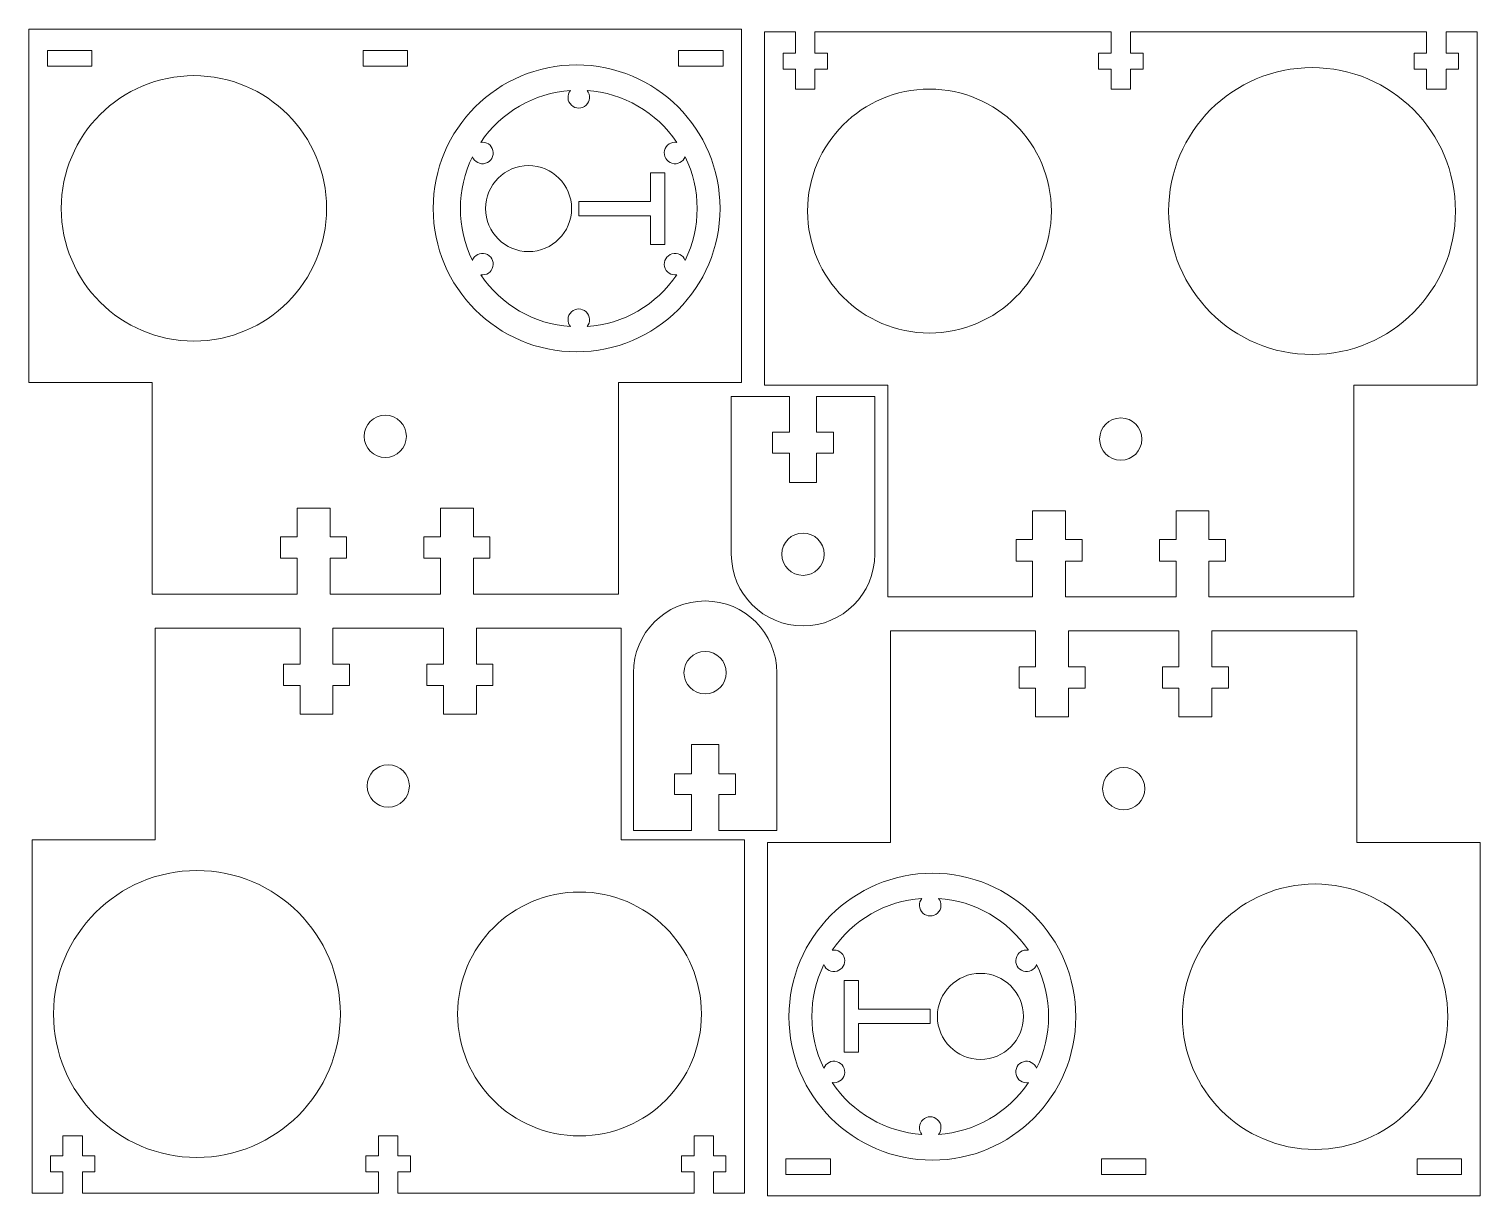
# Model space of a CAD drawing. Header units: millimetres. Extents: x -50 to 153, y -106 to 57.
import ezdxf

# ---------------------------------------------------------------- set-up
doc = ezdxf.new("R2010")
doc.units = ezdxf.units.MM

msp = doc.modelspace()

# ---------------------------------------------------------------- linework, layer by layer
at = {"color": 1, "linetype": 'Continuous', "lineweight": 5}
for p, q in [((49.68, 56.79), (-49.68, 56.79)), ((-49.68, 56.79), (-49.68, 7.5)), ((49.68, 7.5), (49.68, 56.79)), ((57.21, 56.41), (52.88, 56.41)), ((52.88, 56.41), (52.88, 7.12)), ((57.21, 56.41), (57.21, 53.41)), ((101.21, 56.41), (59.91, 56.41)), ((59.91, 53.41), (59.91, 56.41)), ((101.21, 56.41), (101.21, 53.41)), ((145.21, 56.41), (103.91, 56.41)), ((103.91, 53.41), (103.91, 56.41)), ((145.21, 56.41), (145.21, 53.41)), ((152.23, 56.41), (147.91, 56.41)), ((147.91, 53.41), (147.91, 56.41)), ((152.23, 7.12), (152.23, 56.41)), ((-47.1, 53.79), (-47.1, 51.59)), ((-40.9, 53.79), (-47.1, 53.79)), ((-40.9, 51.59), (-40.9, 53.79)), ((-3.1, 53.79), (-3.1, 51.59)), ((3.1, 53.79), (-3.1, 53.79)), ((3.1, 51.59), (3.1, 53.79)), ((40.9, 53.79), (40.9, 51.59)), ((47.1, 53.79), (40.9, 53.79)), ((47.1, 51.59), (47.1, 53.79)), ((55.46, 53.41), (55.46, 51.21)), ((57.21, 53.41), (55.46, 53.41)), ((61.66, 53.41), (59.91, 53.41)), ((61.66, 51.21), (61.66, 53.41)), ((99.46, 53.41), (99.46, 51.21)), ((101.21, 53.41), (99.46, 53.41)), ((105.66, 53.41), (103.91, 53.41)), ((105.66, 51.21), (105.66, 53.41)), ((143.46, 53.41), (143.46, 51.21)), ((145.21, 53.41), (143.46, 53.41)), ((149.66, 53.41), (147.91, 53.41)), ((149.66, 51.21), (149.66, 53.41)), ((-47.1, 51.59), (-40.9, 51.59)), ((-3.1, 51.59), (3.1, 51.59)), ((40.9, 51.59), (47.1, 51.59)), ((55.46, 51.21), (57.21, 51.21)), ((57.21, 51.21), (57.21, 48.41)), ((59.91, 51.21), (61.66, 51.21)), ((59.91, 48.41), (59.91, 51.21)), ((99.46, 51.21), (101.21, 51.21)), ((101.21, 51.21), (101.21, 48.41)), ((103.91, 51.21), (105.66, 51.21)), ((103.91, 48.41), (103.91, 51.21)), ((143.46, 51.21), (145.21, 51.21)), ((145.21, 51.21), (145.21, 48.41)), ((147.91, 51.21), (149.66, 51.21)), ((147.91, 48.41), (147.91, 51.21)), ((57.21, 48.41), (59.91, 48.41)), ((101.21, 48.41), (103.91, 48.41)), ((145.21, 48.41), (147.91, 48.41)), ((36.98, 36.76), (36.98, 32.76)), ((38.98, 36.76), (36.98, 36.76)), ((38.98, 26.76), (38.98, 36.76)), ((26.98, 32.76), (26.98, 30.76)), ((36.98, 32.76), (26.98, 32.76)), ((26.98, 30.76), (36.98, 30.76)), ((36.98, 30.76), (36.98, 26.76)), ((36.98, 26.76), (38.98, 26.76)), ((-49.68, 7.5), (-32.5, 7.5)), ((-32.5, 7.5), (-32.5, -22)), ((32.5, -22), (32.5, 7.5)), ((32.5, 7.5), (49.68, 7.5)), ((52.88, 7.12), (70.06, 7.12)), ((70.06, 7.12), (70.06, -22.38)), ((135.06, -22.38), (135.06, 7.12)), ((135.06, 7.12), (152.23, 7.12)), ((56.35, 5.57), (48.25, 5.57)), ((48.25, 5.57), (48.25, -16.43)), ((56.35, 5.57), (56.35, 0.57)), ((68.25, 5.57), (60.15, 5.57)), ((60.15, 0.57), (60.15, 5.57)), ((68.25, -16.43), (68.25, 5.57)), ((54, 0.57), (54, -2.33)), ((56.35, 0.57), (54, 0.57)), ((62.5, 0.57), (60.15, 0.57)), ((62.5, -2.33), (62.5, 0.57)), ((54, -2.33), (56.35, -2.33)), ((56.35, -2.33), (56.35, -6.43)), ((60.15, -2.33), (62.5, -2.33)), ((60.15, -6.43), (60.15, -2.33)), ((56.35, -6.43), (60.15, -6.43)), ((-12.3, -10), (-12.3, -14)), ((-7.7, -10), (-12.3, -10)), ((-7.7, -14), (-7.7, -10)), ((7.7, -10), (7.7, -14)), ((12.3, -10), (7.7, -10)), ((12.3, -14), (12.3, -10)), ((90.26, -10.38), (90.26, -14.38)), ((94.86, -10.38), (90.26, -10.38)), ((94.86, -14.38), (94.86, -10.38)), ((110.26, -10.38), (110.26, -14.38)), ((114.86, -10.38), (110.26, -10.38)), ((114.86, -14.38), (114.86, -10.38)), ((-14.6, -14), (-14.6, -17)), ((-12.3, -14), (-14.6, -14)), ((-5.4, -14), (-7.7, -14)), ((-5.4, -17), (-5.4, -14)), ((5.4, -14), (5.4, -17)), ((7.7, -14), (5.4, -14)), ((14.6, -14), (12.3, -14)), ((14.6, -17), (14.6, -14)), ((87.96, -14.38), (87.96, -17.38)), ((90.26, -14.38), (87.96, -14.38)), ((97.16, -14.38), (94.86, -14.38)), ((97.16, -17.38), (97.16, -14.38)), ((107.96, -14.38), (107.96, -17.38)), ((110.26, -14.38), (107.96, -14.38)), ((117.16, -14.38), (114.86, -14.38)), ((117.16, -17.38), (117.16, -14.38)), ((-14.6, -17), (-12.3, -17)), ((-12.3, -17), (-12.3, -22)), ((-7.7, -17), (-5.4, -17)), ((-7.7, -22), (-7.7, -17)), ((5.4, -17), (7.7, -17)), ((7.7, -17), (7.7, -22)), ((12.3, -22), (12.3, -17)), ((12.3, -17), (14.6, -17)), ((87.96, -17.38), (90.26, -17.38)), ((90.26, -17.38), (90.26, -22.38)), ((94.86, -17.38), (97.16, -17.38)), ((94.86, -22.38), (94.86, -17.38)), ((107.96, -17.38), (110.26, -17.38)), ((110.26, -17.38), (110.26, -22.38)), ((114.86, -17.38), (117.16, -17.38)), ((114.86, -22.38), (114.86, -17.38)), ((-32.5, -22), (-12.3, -22)), ((-7.7, -22), (7.7, -22)), ((12.3, -22), (32.5, -22)), ((70.06, -22.38), (90.26, -22.38)), ((94.86, -22.38), (110.26, -22.38)), ((114.86, -22.38), (135.06, -22.38)), ((-11.89, -26.74), (-32.09, -26.74)), ((-32.09, -26.74), (-32.09, -56.24)), ((-11.89, -26.74), (-11.89, -31.74)), ((8.11, -26.74), (-7.29, -26.74)), ((-7.29, -31.74), (-7.29, -26.74)), ((8.11, -26.74), (8.11, -31.74)), ((32.91, -26.74), (12.71, -26.74)), ((12.71, -31.74), (12.71, -26.74)), ((32.91, -56.24), (32.91, -26.74)), ((90.67, -27.12), (70.47, -27.12)), ((70.47, -27.12), (70.47, -56.62)), ((90.67, -27.12), (90.67, -32.12)), ((110.67, -27.12), (95.27, -27.12)), ((95.27, -32.12), (95.27, -27.12)), ((110.67, -27.12), (110.67, -32.12)), ((135.47, -27.12), (115.27, -27.12)), ((115.27, -32.12), (115.27, -27.12)), ((135.47, -56.62), (135.47, -27.12)), ((-14.19, -31.74), (-14.19, -34.74)), ((-11.89, -31.74), (-14.19, -31.74)), ((-4.99, -31.74), (-7.29, -31.74)), ((-4.99, -34.74), (-4.99, -31.74)), ((5.81, -31.74), (5.81, -34.74)), ((8.11, -31.74), (5.81, -31.74)), ((15.01, -31.74), (12.71, -31.74)), ((15.01, -34.74), (15.01, -31.74)), ((88.37, -32.12), (88.37, -35.12)), ((90.67, -32.12), (88.37, -32.12)), ((97.57, -32.12), (95.27, -32.12)), ((97.57, -35.12), (97.57, -32.12)), ((108.37, -32.12), (108.37, -35.12)), ((110.67, -32.12), (108.37, -32.12)), ((117.57, -32.12), (115.27, -32.12)), ((117.57, -35.12), (117.57, -32.12)), ((34.6, -32.95), (34.6, -54.95)), ((54.6, -54.95), (54.6, -32.95)), ((-14.19, -34.74), (-11.89, -34.74)), ((-11.89, -34.74), (-11.89, -38.74)), ((-7.29, -34.74), (-4.99, -34.74)), ((-7.29, -38.74), (-7.29, -34.74)), ((5.81, -34.74), (8.11, -34.74)), ((8.11, -34.74), (8.11, -38.74)), ((12.71, -34.74), (15.01, -34.74)), ((12.71, -38.74), (12.71, -34.74)), ((88.37, -35.12), (90.67, -35.12)), ((90.67, -35.12), (90.67, -39.12)), ((95.27, -35.12), (97.57, -35.12)), ((95.27, -39.12), (95.27, -35.12)), ((108.37, -35.12), (110.67, -35.12)), ((110.67, -35.12), (110.67, -39.12)), ((115.27, -35.12), (117.57, -35.12)), ((115.27, -39.12), (115.27, -35.12)), ((-11.89, -38.74), (-7.29, -38.74)), ((8.11, -38.74), (12.71, -38.74)), ((90.67, -39.12), (95.27, -39.12)), ((110.67, -39.12), (115.27, -39.12)), ((42.7, -42.95), (42.7, -47.05)), ((46.5, -42.95), (42.7, -42.95)), ((46.5, -47.05), (46.5, -42.95)), ((40.35, -47.05), (40.35, -49.95)), ((42.7, -47.05), (40.35, -47.05)), ((48.85, -47.05), (46.5, -47.05)), ((48.85, -49.95), (48.85, -47.05)), ((40.35, -49.95), (42.7, -49.95)), ((42.7, -49.95), (42.7, -54.95)), ((46.5, -49.95), (48.85, -49.95)), ((46.5, -54.95), (46.5, -49.95)), ((-32.09, -56.24), (-49.26, -56.24)), ((-49.26, -56.24), (-49.26, -105.53)), ((50.09, -56.24), (32.91, -56.24)), ((34.6, -54.95), (42.7, -54.95)), ((46.5, -54.95), (54.6, -54.95)), ((50.09, -105.53), (50.09, -56.24)), ((70.47, -56.62), (53.29, -56.62)), ((53.29, -56.62), (53.29, -105.91)), ((152.65, -56.62), (135.47, -56.62)), ((152.65, -105.91), (152.65, -56.62)), ((63.99, -75.87), (63.99, -85.87)), ((65.99, -75.87), (63.99, -75.87)), ((65.99, -79.87), (65.99, -75.87)), ((75.99, -79.87), (65.99, -79.87)), ((75.99, -81.87), (75.99, -79.87)), ((65.99, -81.87), (75.99, -81.87)), ((65.99, -85.87), (65.99, -81.87)), ((63.99, -85.87), (65.99, -85.87)), ((-44.94, -97.53), (-44.94, -100.33)), ((-42.24, -97.53), (-44.94, -97.53)), ((-42.24, -100.33), (-42.24, -97.53)), ((-0.94, -97.53), (-0.94, -100.33)), ((1.76, -97.53), (-0.94, -97.53)), ((1.76, -100.33), (1.76, -97.53)), ((43.06, -97.53), (43.06, -100.33)), ((45.76, -97.53), (43.06, -97.53)), ((45.76, -100.33), (45.76, -97.53)), ((-46.69, -100.33), (-46.69, -102.53)), ((-44.94, -100.33), (-46.69, -100.33)), ((-40.49, -100.33), (-42.24, -100.33)), ((-40.49, -102.53), (-40.49, -100.33)), ((-2.69, -100.33), (-2.69, -102.53)), ((-0.94, -100.33), (-2.69, -100.33)), ((3.51, -100.33), (1.76, -100.33)), ((3.51, -102.53), (3.51, -100.33)), ((41.31, -100.33), (41.31, -102.53)), ((43.06, -100.33), (41.31, -100.33)), ((47.51, -100.33), (45.76, -100.33)), ((47.51, -102.53), (47.51, -100.33)), ((55.87, -100.71), (55.87, -102.91)), ((62.07, -100.71), (55.87, -100.71)), ((62.07, -102.91), (62.07, -100.71)), ((99.87, -100.71), (99.87, -102.91)), ((106.07, -100.71), (99.87, -100.71)), ((106.07, -102.91), (106.07, -100.71)), ((143.87, -100.71), (143.87, -102.91)), ((150.07, -100.71), (143.87, -100.71)), ((150.07, -102.91), (150.07, -100.71)), ((-46.69, -102.53), (-44.94, -102.53)), ((-44.94, -102.53), (-44.94, -105.53)), ((-42.24, -102.53), (-40.49, -102.53)), ((-42.24, -105.53), (-42.24, -102.53)), ((-2.69, -102.53), (-0.94, -102.53)), ((-0.94, -102.53), (-0.94, -105.53)), ((1.76, -102.53), (3.51, -102.53)), ((1.76, -105.53), (1.76, -102.53)), ((41.31, -102.53), (43.06, -102.53)), ((43.06, -102.53), (43.06, -105.53)), ((45.76, -105.53), (45.76, -102.53)), ((45.76, -102.53), (47.51, -102.53)), ((55.87, -102.91), (62.07, -102.91)), ((99.87, -102.91), (106.07, -102.91)), ((143.87, -102.91), (150.07, -102.91)), ((-49.26, -105.53), (-44.94, -105.53)), ((-42.24, -105.53), (-0.94, -105.53)), ((1.76, -105.53), (43.06, -105.53)), ((45.76, -105.53), (50.09, -105.53)), ((53.29, -105.91), (152.65, -105.91))]:
    msp.add_line(p, q, dxfattribs=at)
for centre, radius in [((26.68, 31.79), 20), ((129.23, 31.41), 20), ((-26.68, 31.79), 18.5), ((75.88, 31.41), 17), ((19.98, 31.76), 6), ((0, 0), 2.95), ((102.56, -0.38), 2.95), ((58.25, -16.43), 2.95), ((44.6, -32.95), 2.95), ((0.41, -48.74), 2.95), ((102.97, -49.12), 2.95), ((-26.26, -80.53), 20), ((76.29, -80.91), 20), ((129.65, -80.91), 18.5), ((27.09, -80.53), 17), ((82.99, -80.87), 6)]:
    msp.add_circle(centre, radius, dxfattribs=at)
for centre, radius, start, end in [((26.98, 31.76), 16.5, 94.0064, 145.9936), ((26.98, 47.26), 1.5, 140.2242, 39.7758), ((26.98, 31.76), 16.5, 34.0064, 85.9936), ((13.56, 39.51), 1.5, 200.2242, 99.7758), ((40.41, 39.51), 1.5, 80.2242, 339.7758), ((26.98, 31.76), 16.5, 154.0064, 205.9936), ((26.98, 31.76), 16.5, 334.0064, 25.9936), ((13.56, 24.01), 1.5, 260.2242, 159.7758), ((40.41, 24.01), 1.5, 20.2242, 279.7758), ((26.98, 31.76), 16.5, 214.0064, 265.9936), ((26.98, 31.76), 16.5, 274.0064, 325.9936), ((26.98, 16.26), 1.5, 320.2242, 219.7758), ((58.25, -16.43), 10, 180, 0), ((44.6, -32.95), 10, 0, 180), ((75.99, -80.87), 16.5, 94.0064, 145.9936), ((75.99, -65.37), 1.5, 140.2242, 39.7758), ((75.99, -80.87), 16.5, 34.0064, 85.9936), ((62.56, -73.12), 1.5, 200.2242, 99.7758), ((89.41, -73.12), 1.5, 80.2242, 339.7758), ((75.99, -80.87), 16.5, 154.0064, 205.9936), ((75.99, -80.87), 16.5, 334.0064, 25.9936), ((62.56, -88.62), 1.5, 260.2242, 159.7758), ((89.41, -88.62), 1.5, 20.2242, 279.7758), ((75.99, -80.87), 16.5, 214.0064, 265.9936), ((75.99, -80.87), 16.5, 274.0064, 325.9936), ((75.99, -96.37), 1.5, 320.2242, 219.7758)]:
    msp.add_arc(centre, radius, start, end, dxfattribs=at)

doc.saveas('drawing.dxf')
